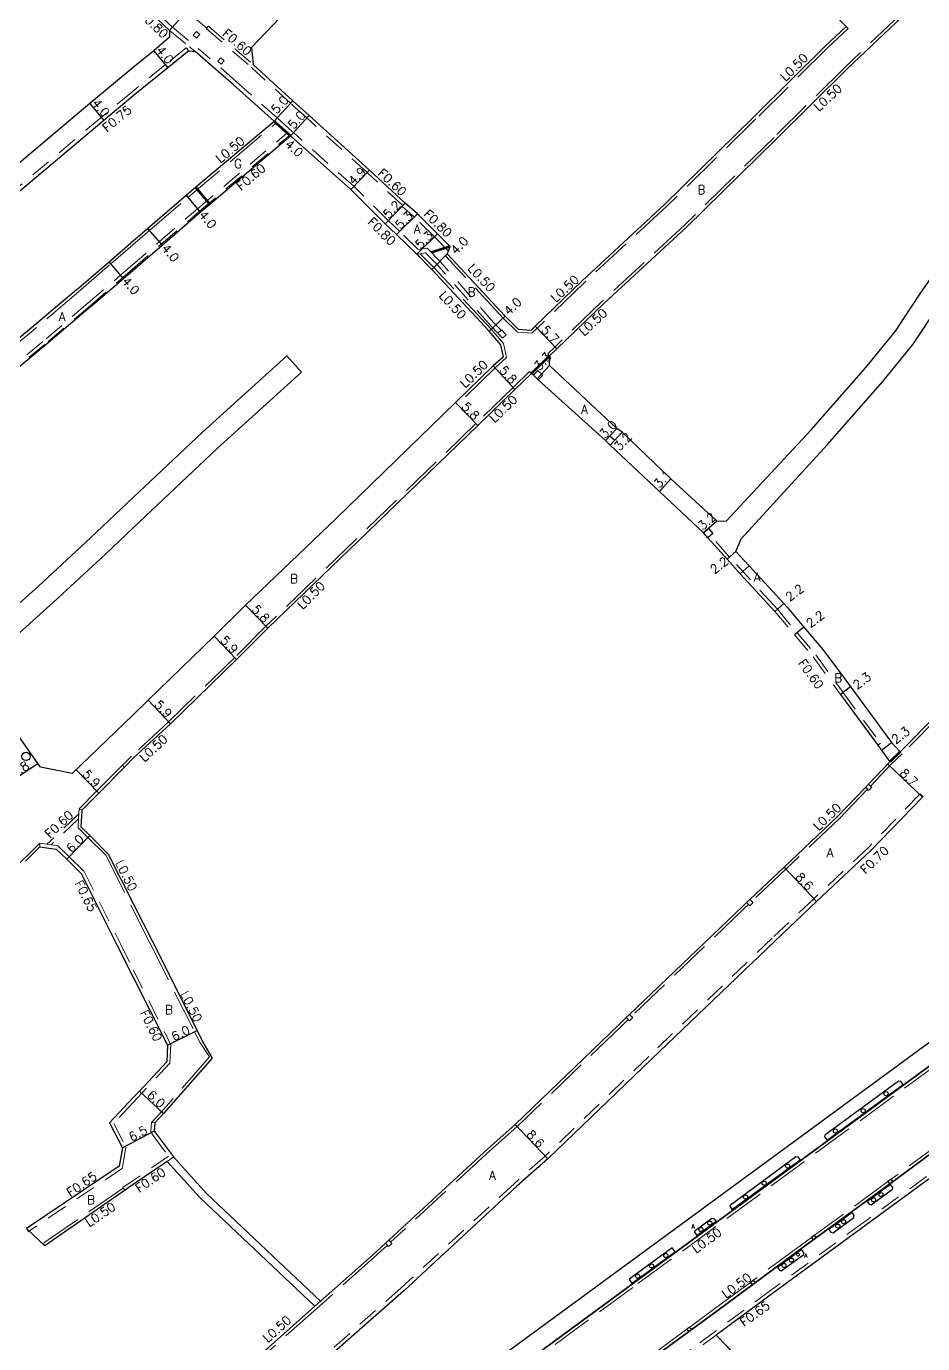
# Model space of a CAD drawing. Header units: metres. Extents: x -9600 to -8800, y -112200 to -111600.
# Drawn here: x -9102.2 to -8939.5, y -111975.7 to -111736.5 of the extents above; entities that cross this region are included whole.
import ezdxf

# ---------------------------------------------------------------- set-up
doc = ezdxf.new("R2010")
doc.units = ezdxf.units.M
doc.header["$LTSCALE"] = 2.5
doc.linetypes.add('22320', pattern=[2.5, 1.5, -1])
doc.linetypes.add('22330', pattern=[4, 3, -1])
doc.layers.get('0').update_dxf_attribs({"color": 150, "lineweight": 50})
for name, color, linetype, lineweight in [('2101000', 177, 'Continuous', 30), ('2101001', 1, 'Continuous', 30), ('2102000', 191, 'Continuous', 30), ('2102001', 191, 'Continuous', 9), ('2213000', 6, 'Continuous', 9), ('2232000', 4, '22320', 9), ('2233000', 62, '22330', 9), ('2239000', 3, 'Continuous', 15), ('9107000', 111, 'Continuous', 35), ('9201100', 215, 'Continuous', 30), ('9202200', 155, 'Continuous', 60), ('9203500', 155, 'Continuous', 30)]:
    doc.layers.add(name, color=color, linetype=linetype, lineweight=lineweight)
for name, color, linetype in [('2235000', 7, 'Continuous'), ('2236100', 96, 'Continuous'), ('2238000', 11, 'Continuous'), ('9201500', 222, 'Continuous'), ('9202100', 82, 'Continuous')]:
    doc.layers.add(name, color=color, linetype=linetype)
doc.styles.add('Dm_Anotation', font='txt.shx', dxfattribs={"bigfont": 'pscdm.shx'})

# ---------------------------------------------------------------- blocks, each defined once
blk = doc.blocks.new('223800')
at = {"color": 0, "linetype": 'Continuous'}
blk.add_circle((0, 0), 0.75, dxfattribs=at)
blk = doc.blocks.new('223900')
blk.add_lwpolyline([(-0.22, -0.37), (-0.44, -0.3), (-0.47, -0.27), (-0.48, -0.24), (-0.44, 0.01), (-0.48, 0.23), (-0.47, 0.27), (-0.45, 0.29), (-0.21, 0.38), (-0.04, 0.53), (0, 0.54), (0.03, 0.53), (0.22, 0.37), (0.44, 0.3), (0.47, 0.27), (0.48, 0.24), (0.44, -0.01), (0.48, -0.23), (0.47, -0.27), (0.45, -0.29), (0.21, -0.38), (0.04, -0.53), (0, -0.54), (-0.03, -0.53)], close=True)

msp = doc.modelspace()

# ---------------------------------------------------------------- linework, layer by layer
at = {"layer": '2101000'}
for points in [[(-8925.4, -111717.63), (-8930.15, -111722.18), (-8943.2, -111734.7), (-8953.19, -111744.18), (-8966.13, -111757.01), (-8982.4, -111772.98), (-8997.39, -111786.84), (-9005.89, -111795.04), (-9007.24, -111796.34)], [(-9076.23, -111737.26), (-9080.69, -111733.01), (-9082.79, -111731)], [(-8953.4, -111736.52), (-8957.19, -111740.12), (-8970.15, -111752.96), (-8986.35, -111768.87), (-9001.32, -111782.71), (-9009.85, -111790.94), (-9010.66, -111791.73)], [(-9076.24, -111738.46), (-9079.07, -111740.94), (-9082.79, -111743.98)], [(-9076.23, -111737.26), (-9076.24, -111738.46)], [(-9072.73, -111740.92), (-9076.54, -111744.04), (-9082.79, -111749.15)], [(-9072.73, -111740.92), (-9071.54, -111741.1)], [(-9057.23, -111753.73), (-9064.63, -111747.13), (-9071.54, -111741.1)], [(-9082.79, -111743.98), (-9090.7, -111750.54), (-9106.23, -111763.63), (-9126.91, -111780.16), (-9146.45, -111795.5), (-9149.44, -111797.74)], [(-9012.85, -111791.54), (-9015.27, -111789.12), (-9025.8, -111777.8), (-9025.61, -111777.3), (-9025.3, -111776.47), (-9027.56, -111774.16), (-9031.22, -111770.57), (-9033.47, -111768.61), (-9039.89, -111762.63), (-9050.88, -111752.69), (-9053.86, -111750.04), (-9060.88, -111743.57), (-9061.03, -111743.44)], [(-9082.79, -111749.15), (-9088.12, -111753.6), (-9103.72, -111766.74), (-9124.39, -111783.26), (-9143.93, -111798.6), (-9146.88, -111801.14)], [(-9082.79, -111775.46), (-9080.18, -111773.2), (-9073.2, -111767.18), (-9071.48, -111765.73), (-9057.23, -111753.73)], [(-9082.79, -111780.75), (-9077.57, -111776.23), (-9070.62, -111770.23), (-9068.91, -111768.78), (-9054.24, -111756.4)], [(-9028.58, -111780.68), (-9031.35, -111777.87), (-9035.01, -111774.28), (-9037.09, -111772.34), (-9043.33, -111766.12), (-9054.24, -111756.4)], [(-9093.08, -111784.35), (-9087.18, -111779.25), (-9082.79, -111775.46)], [(-9090.49, -111787.4), (-9084.57, -111782.28), (-9082.79, -111780.75)], [(-9015.6, -111796.49), (-9016.07, -111794.34), (-9018.18, -111791.86), (-9028.58, -111780.68)], [(-9093.08, -111784.35), (-9101.23, -111791.27), (-9110.73, -111799.12), (-9123.92, -111809.74), (-9131.38, -111815.97), (-9136.25, -111820.04)], [(-9090.49, -111787.4), (-9098.67, -111794.35), (-9108.15, -111802.18), (-9121.4, -111812.85), (-9128.81, -111819.04), (-9134.05, -111823.42)], [(-9010.66, -111791.73), (-9012.85, -111791.54)], [(-9015.6, -111796.49), (-9017.45, -111798.17), (-9024.3, -111804.83), (-9045.94, -111825.88), (-9062.4, -111841.64), (-9068.13, -111847.23), (-9080.1, -111858.88), (-9082.79, -111861.5)], [(-8976.9, -111826.36), (-8977, -111826.26), (-8985.21, -111818.65), (-8994.04, -111810.2), (-8995.03, -111809.54), (-9007.25, -111798.1), (-9007.24, -111796.34)], [(-9010.54, -111799.52), (-9013.52, -111802.44), (-9020.28, -111809.01), (-9042.06, -111830.06), (-9058.36, -111845.81), (-9064.03, -111851.47), (-9076.02, -111863.14), (-9082.79, -111869.42)], [(-8966.35, -111842.75), (-8967, -111842.04), (-8972.62, -111835.9), (-8975.02, -111833.28), (-8978.49, -111829.39), (-8979.29, -111828.49), (-8987.28, -111820.95), (-8996.21, -111812.55), (-8997.09, -111811.73), (-9009.31, -111800.7), (-9010.18, -111799.87), (-9010.54, -111799.52)], [(-8964.12, -111842), (-8965.41, -111840.59), (-8971.04, -111834.45), (-8973.43, -111831.84)], [(-8964.12, -111842), (-8961.1, -111845.59), (-8957.67, -111849.66), (-8953.55, -111855.17), (-8945.17, -111866.56), (-8943.58, -111868.22)], [(-9099.65, -111871.04), (-9100.13, -111870.34), (-9111.61, -111853.94)], [(-8954.45, -111857.82), (-8947.66, -111867.06), (-8945.47, -111870.04)], [(-9082.79, -111861.5), (-9093.86, -111872.19)], [(-8937.06, -111861.64), (-8943.58, -111868.22)], [(-9082.79, -111869.42), (-9084.38, -111871.03), (-9089.06, -111875.76)], [(-8945.47, -111870.04), (-8949.36, -111874.12), (-8949.91, -111874.7), (-8955.02, -111880.06), (-8964.68, -111889.19), (-8970.89, -111895.06), (-8971.47, -111895.6), (-8972.24, -111896.33), (-8992.73, -111915.95), (-8993.31, -111916.51), (-8994.66, -111917.8), (-9013.48, -111935.93), (-9019.04, -111940.86), (-9036.43, -111956.92), (-9037.01, -111957.46), (-9039.44, -111959.71), (-9048.8, -111968.03)], [(-9093.86, -111872.19), (-9099.65, -111871.04)], [(-9089.06, -111875.76), (-9092.12, -111878.86)], [(-8939.49, -111876.37), (-8939.57, -111876.46), (-8948.95, -111886.15), (-8958.77, -111895.44), (-8966.37, -111902.62), (-8988.76, -111924.06), (-9007.57, -111942.18), (-9013.16, -111947.13), (-9033.68, -111966.1), (-9055.86, -111985.7), (-9057.6, -111987.29)], [(-9092.12, -111878.86), (-9092.13, -111879.02), (-9092.19, -111879.9), (-9092.31, -111881.86), (-9090.68, -111883.47), (-9087.32, -111886.8), (-9082.79, -111895.8)], [(-9102.37, -111888.12), (-9099.72, -111885.5), (-9096.76, -111885.95), (-9094.87, -111887.76), (-9092.23, -111890.37), (-9085.69, -111903.39), (-9082.79, -111909.17)], [(-9082.79, -111895.8), (-9079.33, -111902.7), (-9071.22, -111918.84), (-9070.15, -111920.98), (-9068.45, -111923.86), (-9077.29, -111933.94), (-9078.87, -111935.63)], [(-9046.51, -112000.47), (-9042.16, -111997.19), (-9032.16, -111989.85), (-8993.37, -111961.43), (-8927.34, -111912.89), (-8913.97, -111903.23)], [(-9082.79, -111909.17), (-9076.58, -111921.54), (-9076.72, -111924.53), (-9081.68, -111929.85), (-9082.79, -111931.04)], [(-8917.8, -111930.71), (-8949.86, -111954.22), (-8966.52, -111966.42), (-8977, -111974.15)], [(-9082.79, -111931.04), (-9087.08, -111935.64), (-9084.77, -111940.14), (-9085.33, -111943.48), (-9102.18, -111954.79)], [(-9078.87, -111935.63), (-9079.01, -111937.13), (-9078.58, -111937.68), (-9075.5, -111941.82)], [(-9076.65, -111942.61), (-9082.79, -111946.8)], [(-9082.79, -111946.8), (-9098.85, -111957.94)], [(-9049.82, -111968.94), (-9058.86, -111976.99), (-9059.46, -111977.52), (-9061.51, -111979.35), (-9080.98, -111997.04), (-9081.57, -111997.58), (-9082.79, -111998.7)]]:
    msp.add_lwpolyline(points, dxfattribs=at)
at = {"layer": '2101001'}
msp.add_lwpolyline([(-9102.18, -111954.79), (-9098.85, -111957.94)], dxfattribs=at)
at = {"layer": '2102000'}
for points in [[(-8953.4, -111736.52), (-8966.82, -111723.12), (-8974.98, -111715.65), (-8983.75, -111709.21), (-8995.04, -111701.05), (-9003.34, -111693.41), (-9008.84, -111688.75), (-9011.41, -111688.85), (-9052.35, -111730.91), (-9061.33, -111740.34), (-9061.03, -111743.44)], [(-8976.9, -111826.36), (-8975.1, -111826.27), (-8959.76, -111809.76), (-8949.82, -111798.43), (-8944.45, -111791.86), (-8940.03, -111785.15), (-8935.15, -111778.07), (-8922.73, -111764.7)], [(-8973.43, -111831.84), (-8972.49, -111829.55), (-8956.78, -111812.43), (-8946.77, -111801.01), (-8941.23, -111794.24), (-8936.72, -111787.4), (-8932.02, -111780.58), (-8922.6, -111769.97), (-8921.23, -111769.78), (-8918.97, -111771.27), (-8909.19, -111780.29), (-8892.86, -111794.32), (-8883.12, -111804.46), (-8882.13, -111807)], [(-9082.79, -111822.05), (-9070.27, -111810.26), (-9054.95, -111796.35)], [(-9082.79, -111827.55), (-9067.55, -111813.19), (-9052.26, -111799.32)], [(-9090.56, -111829.4), (-9082.79, -111822.05)], [(-9087.84, -111832.33), (-9082.79, -111827.55)], [(-9090.56, -111829.4), (-9099.99, -111838.14), (-9113.62, -111850.36)], [(-9087.84, -111832.33), (-9097.26, -111841.07), (-9111.61, -111853.94)], [(-9049.82, -111968.94), (-9070.67, -111949.22), (-9076.65, -111942.61)], [(-9048.8, -111968.03), (-9069.55, -111948.4), (-9075.5, -111941.82)], [(-8977, -111974.15), (-8975.07, -111976.16), (-8966.34, -111986.37)]]:
    msp.add_lwpolyline(points, dxfattribs=at)
at = {"layer": '2102001'}
msp.add_lwpolyline([(-9054.95, -111796.35), (-9052.26, -111799.32)], dxfattribs=at)
at = {"layer": '2213000'}
for points in [[(-9030.74, -111993.17), (-8991.5, -111964.4), (-8924.29, -111915.06), (-8915.11, -111908.17), (-8914.8, -111907.93), (-8914.47, -111907.61), (-8914.19, -111907.27), (-8913.94, -111906.76), (-8913.79, -111906.34), (-8913.67, -111905.89), (-8913.65, -111905.36), (-8913.72, -111904.83), (-8913.78, -111904.35), (-8913.9, -111903.73), (-8913.97, -111903.23)], [(-8896.44, -111914.07), (-8896.77, -111913.67), (-8896.98, -111913.48), (-8897.19, -111913.27), (-8897.53, -111913.09), (-8897.82, -111912.97), (-8898.13, -111912.86), (-8898.48, -111912.78), (-8898.82, -111912.79), (-8899.17, -111912.86), (-8899.47, -111912.97), (-8899.76, -111913.15), (-8900.27, -111913.5), (-8905.89, -111917.63), (-8917.35, -111926.05), (-8934.33, -111938.47), (-8944.16, -111945.7), (-8952.28, -111951.66), (-8961.19, -111958.19), (-8975.51, -111968.76), (-8990.59, -111979.84)]]:
    msp.add_lwpolyline(points, dxfattribs=at)
at = {"layer": '2232000'}
for points in [[(-9075.68, -111736.68), (-9080.13, -111732.43), (-9082.24, -111730.42)], [(-9075.68, -111736.68), (-9071.02, -111740.5)], [(-9069.13, -111736.49), (-9069.46, -111736.86), (-9069.52, -111736.94)], [(-9069.52, -111736.94), (-9061.42, -111743.9)], [(-9069.13, -111736.49), (-9061.03, -111743.44)], [(-9076.23, -111737.26), (-9072.6, -111740.23), (-9071.54, -111741.1)], [(-9073.17, -111740.38), (-9076.98, -111743.5), (-9082.79, -111748.25)], [(-9072.73, -111740.92), (-9073.17, -111740.38)], [(-9056.69, -111753.14), (-9064.1, -111746.53), (-9071.02, -111740.5)], [(-9033.89, -111769.04), (-9040.3, -111763.08), (-9051.28, -111753.14), (-9054.26, -111750.48), (-9061.28, -111744.02), (-9061.42, -111743.9)], [(-9082.79, -111748.25), (-9088.6, -111753.03), (-9104.2, -111766.16), (-9124.85, -111782.67), (-9124.86, -111782.68)], [(-9056.69, -111753.14), (-9053.71, -111755.8)], [(-9083.31, -111780.14), (-9078.09, -111775.63), (-9071.14, -111769.62), (-9054.84, -111755.86)], [(-9057.23, -111753.73), (-9056.85, -111754.07), (-9054.69, -111755.99), (-9054.24, -111756.4)], [(-9031.07, -111777.02), (-9034.46, -111773.7), (-9036.53, -111771.77), (-9042.79, -111765.54), (-9053.71, -111755.8)], [(-9082.92, -111780.59), (-9077.7, -111776.08), (-9070.75, -111770.07), (-9054.39, -111756.26)], [(-9034.03, -111769.18), (-9033.89, -111769.04), (-9033.47, -111768.61)], [(-9025.61, -111777.3), (-9028.13, -111774.73), (-9031.77, -111771.16), (-9034.01, -111769.2), (-9034.03, -111769.18)], [(-9031.07, -111777.02), (-9029.45, -111776.81)], [(-9027.05, -111779.24), (-9029.45, -111776.81)], [(-9031.35, -111777.87), (-9030.73, -111777.79), (-9029.74, -111777.65)], [(-9027.64, -111779.78), (-9029.74, -111777.65)], [(-9016.61, -111792.25), (-9017.91, -111790.9), (-9027.64, -111779.78)], [(-9016.03, -111791.7), (-9017.33, -111790.36), (-9027.05, -111779.24)], [(-9091.01, -111786.79), (-9085.09, -111781.67), (-9083.31, -111780.14)], [(-9090.62, -111787.25), (-9084.7, -111782.13), (-9082.92, -111780.59)], [(-9091.01, -111786.79), (-9099.19, -111793.75), (-9108.66, -111801.57), (-9121.91, -111812.23), (-9129.33, -111818.44), (-9134.57, -111822.81)], [(-9090.62, -111787.25), (-9098.8, -111794.2), (-9108.27, -111802.02), (-9121.52, -111812.69), (-9128.94, -111818.89), (-9134.18, -111823.26)], [(-8965.9, -111842.35), (-8966.56, -111841.63), (-8974.58, -111832.88), (-8978.04, -111828.99)], [(-8966.35, -111842.75), (-8962.78, -111847.01), (-8959.41, -111851), (-8954.45, -111857.82)], [(-8965.9, -111842.35), (-8962.32, -111846.62), (-8958.94, -111850.63), (-8953.97, -111857.46)], [(-8953.97, -111857.46), (-8947.18, -111866.7)], [(-8947.18, -111866.7), (-8947.66, -111867.06)], [(-8939.49, -111876.37), (-8939.99, -111875.89), (-8940.07, -111875.97), (-8949.44, -111885.65), (-8959.25, -111894.93), (-8966.85, -111902.11), (-8989.24, -111923.55), (-9008.05, -111941.67), (-9013.63, -111946.62), (-9034.15, -111965.58), (-9056.33, -111985.18), (-9058.08, -111986.78)], [(-9092.67, -111879.53), (-9098.46, -111885.03)], [(-9092.72, -111880.41), (-9097.71, -111885.15)], [(-9099.76, -111884.84), (-9098.46, -111885.03), (-9097.71, -111885.15), (-9096.46, -111885.34), (-9094.42, -111887.3), (-9091.7, -111889.99), (-9085.11, -111903.1), (-9082.79, -111907.83)], [(-9099.72, -111885.5), (-9099.76, -111884.84)], [(-9082.79, -111907.83), (-9075.98, -111921.41), (-9076.13, -111924.78), (-9081.24, -111930.26), (-9082.79, -111931.92)], [(-8919.57, -111929.4), (-8918.67, -111930.63), (-8950.24, -111953.7), (-8966.9, -111965.9), (-8981.62, -111976.76), (-8991.21, -111983.9), (-9005.79, -111994.51), (-9017.78, -112003.28)], [(-9082.79, -111931.92), (-9086.34, -111935.73), (-9084.13, -111940.05), (-9084.74, -111943.86), (-9101.82, -111955.33)], [(-9079.49, -111935.56), (-9079.6, -111937.22), (-9079.15, -111937.93), (-9076.37, -111941.69)], [(-9079.49, -111935.56), (-9078.87, -111935.63)], [(-9076.37, -111941.69), (-9082.79, -111946.07)], [(-9075.5, -111941.82), (-9076.03, -111942.19), (-9076.65, -111942.61)], [(-9082.79, -111946.07), (-9084.68, -111947.38)], [(-9084.34, -111947.87), (-9084.62, -111947.46), (-9084.68, -111947.38)], [(-9101.82, -111955.33), (-9102.18, -111954.79)], [(-9099.14, -111957.53), (-9098.85, -111957.94)], [(-8979.43, -111975.94), (-8977, -111974.15)]]:
    msp.add_lwpolyline(points, dxfattribs=at)
at = {"layer": '2233000'}
for points in [[(-8925.75, -111717.27), (-8930.5, -111721.82), (-8943.55, -111734.34), (-8953.54, -111743.83), (-8966.48, -111756.66), (-8982.75, -111772.62), (-8997.74, -111786.48), (-9006.24, -111794.68), (-9007.58, -111795.98)], [(-9069.46, -111736.86), (-9073.1, -111733.75), (-9077.69, -111729.65), (-9082.79, -111725.1)], [(-8953.06, -111736.88), (-8956.84, -111740.48), (-8969.8, -111753.32), (-8986, -111769.23), (-9000.97, -111783.07), (-9009.5, -111791.3), (-9010.48, -111792.24)], [(-8953.4, -111736.52), (-8953.06, -111736.88)], [(-9082.46, -111775.84), (-9079.85, -111773.58), (-9072.88, -111767.56), (-9056.85, -111754.07)], [(-9092.75, -111784.73), (-9086.85, -111779.63), (-9082.46, -111775.84)], [(-9028.21, -111780.34), (-9030.73, -111777.79)], [(-9025.8, -111777.8), (-9026.15, -111778.16)], [(-9013.08, -111792.02), (-9015.63, -111789.47), (-9026.15, -111778.16)], [(-9015.05, -111796.66), (-9015.62, -111794.1), (-9017.82, -111791.52), (-9028.21, -111780.34)], [(-9092.75, -111784.73), (-9100.9, -111791.66), (-9110.41, -111799.51), (-9123.6, -111810.13), (-9131.06, -111816.36), (-9135.93, -111820.43)], [(-9010.48, -111792.24), (-9013.08, -111792.02)], [(-9015.05, -111796.66), (-9017.11, -111798.54), (-9023.95, -111805.18), (-9023.96, -111805.19)], [(-9007.24, -111796.34), (-9007.58, -111795.98)], [(-9010.89, -111799.17), (-9013.87, -111802.08), (-9020.63, -111808.65), (-9042.41, -111829.7), (-9058.71, -111845.45), (-9064.38, -111851.11), (-9076.37, -111862.78), (-9083.13, -111869.06)], [(-9010.54, -111799.52), (-9010.89, -111799.17)], [(-9023.96, -111805.19), (-9024.3, -111804.83)], [(-8936.71, -111862), (-8943.24, -111868.58)], [(-8943.58, -111868.22), (-8945.47, -111870.04)], [(-9084.77, -111870.64), (-9089.45, -111875.37)], [(-9084.77, -111870.64), (-9084.73, -111870.67), (-9084.38, -111871.03)], [(-9083.13, -111869.06), (-9084.73, -111870.67)], [(-8945.17, -111870.45), (-8949, -111874.47)], [(-8943.24, -111868.58), (-8945.17, -111870.45)], [(-9089.45, -111875.37), (-9092.61, -111878.57)], [(-8949.55, -111875.04), (-8954.67, -111880.41), (-8964.34, -111889.55), (-8970.54, -111895.42)], [(-9092.61, -111878.57), (-9092.67, -111879.53), (-9092.72, -111880.41), (-9092.82, -111882.05), (-9091.03, -111883.83), (-9087.73, -111887.1), (-9082.79, -111896.92)], [(-9092.61, -111878.57), (-9092.12, -111878.86)], [(-9099.76, -111884.84), (-9117.7, -111902.57), (-9131.81, -111916.2), (-9154.63, -111938.21), (-9162.36, -111945.74), (-9165.76, -111949.21)], [(-9082.79, -111896.92), (-9079.77, -111902.93), (-9071.67, -111919.07), (-9070.65, -111921.09), (-9068.94, -111923.66), (-9077.66, -111933.6), (-9079.49, -111935.56)], [(-8971.13, -111895.97), (-8971.9, -111896.7), (-8992.39, -111916.31)], [(-9030.44, -111993.59), (-8991.19, -111964.82), (-8923.98, -111915.48), (-8914.8, -111908.58), (-8914.46, -111908.33), (-8914.08, -111907.97), (-8913.75, -111907.55), (-8913.46, -111906.96), (-8913.29, -111906.49), (-8913.15, -111905.96), (-8913.13, -111905.34), (-8913.21, -111904.72), (-8913.28, -111904.2), (-8913.41, -111903.54), (-8913.55, -111902.9), (-8913.97, -111903.23)], [(-8992.96, -111916.87), (-8994.32, -111918.16), (-9013.13, -111936.3), (-9018.7, -111941.23), (-9036.09, -111957.29)], [(-8935.92, -111938.99), (-8945.27, -111945.86)], [(-8945.84, -111946.29), (-8959.14, -111956.03)], [(-9084.62, -111947.46), (-9099.14, -111957.53)], [(-8959.72, -111956.46), (-8961.5, -111957.76), (-8970.23, -111964.2)], [(-9036.67, -111957.83), (-9039.11, -111960.08), (-9048.47, -111968.41)], [(-8970.79, -111964.62), (-8975.83, -111968.33), (-8981.76, -111972.7)], [(-9048.8, -111968.03), (-9049.82, -111968.94)], [(-9048.47, -111968.41), (-9049.49, -111969.32)], [(-9049.49, -111969.32), (-9058.53, -111977.36)], [(-8982.33, -111973.11), (-8990.9, -111979.42), (-8994.83, -111982.3)]]:
    msp.add_lwpolyline(points, dxfattribs=at)
at = {"layer": '2235000'}
for points in [[(-9071.29, -111738.66), (-9071.89, -111738.13), (-9071.3, -111737.45), (-9070.7, -111737.98)], [(-9066.83, -111743.36), (-9067.44, -111742.83), (-9066.91, -111742.23), (-9066.31, -111742.75)], [(-9015.8, -111793.12), (-9016.61, -111792.25), (-9016.03, -111791.7), (-9015.95, -111791.63), (-9015.14, -111792.51)], [(-9010.18, -111799.87), (-9009.35, -111799), (-9008.48, -111799.83), (-9009.31, -111800.7)], [(-8997.09, -111811.73), (-8996.27, -111810.85), (-8995.39, -111811.67), (-8996.21, -111812.55)], [(-8979.29, -111828.49), (-8978.39, -111827.69), (-8977.6, -111828.59), (-8978.49, -111829.39)], [(-8949.91, -111874.7), (-8949.36, -111874.12), (-8949, -111874.47), (-8948.78, -111874.67), (-8949.33, -111875.25), (-8949.55, -111875.04)], [(-8971.47, -111895.6), (-8970.89, -111895.06), (-8970.54, -111895.42), (-8970.34, -111895.64), (-8970.92, -111896.19), (-8971.13, -111895.97)], [(-8993.31, -111916.51), (-8992.73, -111915.95), (-8992.39, -111916.31), (-8992.18, -111916.53), (-8992.76, -111917.08), (-8992.96, -111916.87)], [(-8945.84, -111946.29), (-8945.53, -111946.71), (-8944.96, -111946.28), (-8945.27, -111945.86)], [(-9037.01, -111957.46), (-9036.43, -111956.92), (-9036.09, -111957.29), (-9035.88, -111957.51), (-9036.47, -111958.05), (-9036.67, -111957.83)], [(-8958.83, -111956.45), (-8959.14, -111956.03), (-8959.72, -111956.46), (-8959.41, -111956.88)], [(-8969.91, -111964.62), (-8970.23, -111964.2), (-8970.79, -111964.62), (-8970.48, -111965.04)], [(-8981.45, -111973.12), (-8981.76, -111972.7), (-8982.33, -111973.11), (-8982.01, -111973.54)]]:
    msp.add_lwpolyline(points, close=True, dxfattribs=at)
at = {"layer": '2236100'}
for points in [[(-8943.09, -111928.65), (-8943.47, -111928.13), (-8943.93, -111928.06), (-8957.29, -111937.86), (-8957.32, -111938.17), (-8956.88, -111938.77)], [(-8961.78, -111942.37), (-8974.06, -111951.38), (-8974.47, -111950.83), (-8974.42, -111950.49), (-8962.53, -111941.76), (-8962.18, -111941.82)], [(-8949.61, -111949.91), (-8949.2, -111950.47), (-8948.87, -111950.52), (-8944.99, -111947.68), (-8944.95, -111947.35), (-8945.36, -111946.79)], [(-8956.54, -111954.99), (-8956.17, -111955.5), (-8955.78, -111955.59), (-8951.99, -111952.81), (-8951.96, -111952.41), (-8952.33, -111951.91)], [(-8977.39, -111953.04), (-8977.02, -111953.55), (-8980.47, -111956.09), (-8980.9, -111955.49), (-8980.84, -111955.14), (-8977.79, -111952.94)], [(-8992.28, -111964.76), (-8991.6, -111964.26), (-8984.46, -111959.02), (-8984.99, -111958.3), (-8992.13, -111963.54), (-8992.81, -111964.04)], [(-8961.51, -111958.64), (-8965.89, -111961.87), (-8965.46, -111962.45), (-8965.18, -111962.51), (-8961.11, -111959.5), (-8961.08, -111959.22)]]:
    msp.add_lwpolyline(points, close=True, dxfattribs=at)
at = {"layer": '9107000'}
for points in [[(-9030.74, -111993.17), (-8991.5, -111964.4), (-8924.29, -111915.06), (-8915.11, -111908.17), (-8914.8, -111907.93), (-8914.47, -111907.61), (-8914.19, -111907.27), (-8913.94, -111906.76), (-8913.79, -111906.34), (-8913.67, -111905.89), (-8913.65, -111905.36), (-8913.72, -111904.83), (-8913.78, -111904.35), (-8913.9, -111903.73), (-8913.97, -111903.23)], [(-8990.59, -111979.84), (-8975.51, -111968.76), (-8961.19, -111958.19), (-8952.28, -111951.66), (-8944.16, -111945.7), (-8934.33, -111938.47), (-8917.35, -111926.05), (-8905.89, -111917.63), (-8900.27, -111913.5), (-8899.76, -111913.15), (-8899.47, -111912.97), (-8899.17, -111912.86), (-8898.82, -111912.79), (-8898.48, -111912.78), (-8898.13, -111912.86), (-8897.82, -111912.97), (-8897.53, -111913.09), (-8897.19, -111913.27), (-8896.98, -111913.48), (-8896.77, -111913.67), (-8896.44, -111914.07), (-8896.01, -111914.67)]]:
    msp.add_lwpolyline(points, dxfattribs=at)
at = {"layer": '9201100'}
for points in [[(-9076.23, -111737.26), (-9072.78, -111733.37)], [(-9079.07, -111740.94), (-9076.54, -111744.04)], [(-9090.7, -111750.54), (-9088.12, -111753.6)], [(-9057.23, -111753.73), (-9053.86, -111750.04)], [(-9054.24, -111756.4), (-9050.88, -111752.69)], [(-9057.23, -111753.73), (-9054.24, -111756.4)], [(-9043.33, -111766.12), (-9039.89, -111762.63)], [(-9073.2, -111767.18), (-9070.62, -111770.23)], [(-9037.09, -111772.34), (-9033.47, -111768.61)], [(-9035.01, -111774.28), (-9031.22, -111770.57)], [(-9080.18, -111773.2), (-9077.57, -111776.23)], [(-9031.35, -111777.87), (-9027.56, -111774.16)], [(-9084.57, -111782.28), (-9087.18, -111779.25)], [(-9025.8, -111777.8), (-9028.58, -111780.68)], [(-9018.18, -111791.86), (-9015.27, -111789.12)], [(-9009.85, -111790.94), (-9005.89, -111795.04)], [(-9017.45, -111798.17), (-9013.52, -111802.44)], [(-9007.25, -111798.1), (-9009.49, -111800.52)], [(-9024.3, -111804.83), (-9020.28, -111809.01)], [(-8997.09, -111811.73), (-8995.03, -111809.54)], [(-8996.21, -111812.55), (-8994.04, -111810.2)], [(-8985.21, -111818.65), (-8987.28, -111820.95)], [(-8976.9, -111826.36), (-8979.29, -111828.49)], [(-8973.42, -111831.85), (-8975.02, -111833.28)], [(-8972.62, -111835.9), (-8971.03, -111834.46)], [(-9058.36, -111845.81), (-9062.4, -111841.64)], [(-8966.35, -111842.75), (-8964.74, -111841.32)], [(-8961.1, -111845.59), (-8962.78, -111847.01)], [(-9068.13, -111847.23), (-9064.03, -111851.47)], [(-8952.61, -111856.43), (-8954.45, -111857.82)], [(-9080.1, -111858.88), (-9076.02, -111863.14)], [(-8947.02, -111867.93), (-8945.17, -111866.56)], [(-9105.79, -111874.12), (-9100.13, -111870.34)], [(-8945.87, -111870.46), (-8939.57, -111876.46)], [(-9093.16, -111871.51), (-9089.06, -111875.76)], [(-9090.68, -111883.47), (-9094.87, -111887.76)], [(-8964.68, -111889.19), (-8958.77, -111895.44)], [(-9076.58, -111921.54), (-9071.22, -111918.84)], [(-9077.29, -111933.94), (-9081.68, -111929.85)], [(-9079.01, -111937.13), (-9084.77, -111940.14)], [(-9007.57, -111942.18), (-9013.48, -111935.93)]]:
    msp.add_lwpolyline(points, dxfattribs=at)
at = {"layer": '9202200'}
for points in [[(-9057.23, -111753.73), (-9056.85, -111754.07), (-9054.84, -111755.86), (-9054.39, -111756.26), (-9054.24, -111756.4)], [(-9071.48, -111765.73), (-9068.91, -111768.78)], [(-9025.3, -111776.47), (-9028.66, -111777.6)], [(-9007.24, -111796.34), (-9010.54, -111799.52)], [(-8943.58, -111868.22), (-8945.47, -111870.04)]]:
    msp.add_lwpolyline(points, dxfattribs=at)

# ---------------------------------------------------------------- block references
at = {"layer": '2238000'}
msp.add_blockref('223800', (-9102.25, -111869.08), dxfattribs=at)
at = {"layer": '2238000', "xscale": 0.5, "yscale": 0.5, "zscale": 0.5}
for p in [(-8946.17, -111930.32, 11.94), (-8950.33, -111933.4, 11.96), (-8955.36, -111937.09, 11.97), (-8964.03, -111943.48, 12), (-8968.28, -111946.59, 12.02), (-8971.67, -111949.07, 12.03), (-8948.43, -111949.61, 12.01), (-8947.07, -111948.65, 12.01), (-8979.76, -111955, 12.09), (-8978.16, -111953.82, 11.97), (-8954.92, -111954.37, 12.03), (-8953.87, -111953.58, 12), (-8986.14, -111959.72, 11.97), (-8988.7, -111961.6, 12.02), (-8964.68, -111961.52, 12.06), (-8963.34, -111960.55, 12.02), (-8991.24, -111963.46, 12.03)]:
    msp.add_blockref('223800', p, dxfattribs=at)
at = {"layer": '2239000', "xscale": 0.5, "yscale": 0.5, "zscale": 0.5}
msp.add_blockref('223900', (-8962.14, -111959.56, 12.04), dxfattribs=at)

# ---------------------------------------------------------------- texts
at = {"layer": '9201500', "style": 'Dm_Anotation'}
for s, rotation, p in [('4.0', 309.2691, (-9078.75, -111740.86)), ('4.0', 310.1091, (-9090.38, -111750.49)), ('5.0', 47.6248, (-9056.78, -111752.53)), ('5.0', 47.7515, (-9053.7, -111755.31)), ('4.0', 318.2794, (-9055.4, -111758.09)), ('4.9', 45.3671, (-9042.81, -111765.45)), ('5.2', 45.9116, (-9036.47, -111771.55)), ('5.3', 44.4143, (-9034.33, -111773.48)), ('4.0', 310.2749, (-9070.98, -111770.8)), ('5.3', 44.4143, (-9030.67, -111777.06)), ('4.0', 46.0331, (-9024.23, -111778.08)), ('4.0', 310.8249, (-9077.76, -111776.88)), ('4.0', 310.822, (-9084.95, -111782.82)), ('4.0', 43.3034, (-9014.63, -111789.09)), ('5.7', 313.976, (-9008.91, -111791.77)), ('3.3', 47.3053, (-9009.04, -111799.1)), ('5.8', 312.569, (-9016.49, -111799.06)), ('5.8', 313.8464, (-9023.33, -111805.69)), ('3.0', 46.7817, (-8997.19, -111811.45)), ('3.2', 47.166, (-8994.52, -111813.69)), ('3.1', 48.0251, (-8987.32, -111820.51)), ('3.2', 41.6846, (-8979.42, -111828.1)), ('2.2', 37.1361, (-8977.33, -111836.02)), ('2.2', 37.1361, (-8963.65, -111841)), ('5.8', 314.0296, (-9061.42, -111842.5)), ('2.2', 37.1361, (-8959.91, -111845.81)), ('5.9', 314.0297, (-9067.12, -111848.13)), ('2.3', 37.1361, (-8951.43, -111857)), ('5.9', 313.747, (-9079.09, -111859.78)), ('2.3', 36.7433, (-8944.43, -111866.89)), ('6.8', 33.7518, (-9104.35, -111873.04)), ('5.9', 314.0288, (-9092.15, -111872.42)), ('8.7', 316.3775, (-8943.81, -111872.28)), ('6.0', 45.6746, (-9093.97, -111886.69)), ('8.6', 313.3822, (-8962.75, -111891.08)), ('6.0', 26.6678, (-9075.38, -111920.82)), ('6.0', 316.9836, (-9080.42, -111930.71)), ('6.5', 27.6433, (-9083.08, -111939.06)), ('8.6', 313.4086, (-9011.55, -111937.83))]:
    msp.add_text(s, height=1.6, rotation=rotation, dxfattribs=at).set_placement(p)
at = {"layer": '9202100', "style": 'Dm_Anotation'}
for s, height, p in [('G', 1.6, (-9064.49, -111762.25)), ('B', 1.6, (-8980.39, -111766.96)), ('A', 1.6, (-9031.86, -111774.1)), ('B', 1.6, (-9022.12, -111785.54)), ('A', 1.6, (-9096.33, -111790.01)), ('A', 1.6, (-9001.52, -111806.84)), ('B', 1.6, (-9054.32, -111837.61)), ('A', 1.6, (-8970.18, -111837.34)), ('B', 1.6, (-8955.58, -111855.62)), ('A', 1.6, (-8956.96, -111887.36)), ('B', 1.6, (-9077.02, -111915.88)), ('A', 1.6, (-9018.22, -111945.96)), ('B', 1.6, (-9091.18, -111950.39)), ('A', 0.75, (-8981.48, -111954.79, 12.11)), ('A', 0.75, (-8961.03, -111960.1, 12.03))]:
    msp.add_text(s, height=height, dxfattribs=at).set_placement(p)
at = {"layer": '9203500', "style": 'Dm_Anotation'}
for s, rotation, p in [('F0.80', 316.3661, (-9081.74, -111734.65)), ('F0.60', 319.3534, (-9066.74, -111738.03)), ('L0.50', 44.7558, (-8964.42, -111746.58)), ('L0.50', 42.762, (-8958.38, -111752.03)), ('F0.75', 39.8775, (-9087.53, -111755.81)), ('L0.50', 39.8882, (-9066.97, -111761.41)), ('F0.60', 40.1872, (-9063.22, -111766.41)), ('F0.60', 317.0688, (-9038.54, -111763.35)), ('F0.80', 315.5971, (-9030.22, -111770.75)), ('F0.80', 315.1113, (-9040.38, -111772.18)), ('L0.50', 312.913, (-9022.19, -111780.54)), ('L0.50', 42.762, (-9006.11, -111786.73)), ('L0.50', 312.913, (-9027.43, -111785.47)), ('L0.50', 42.762, (-9000.99, -111792.82)), ('L0.50', 44.1547, (-9022.56, -111802.27)), ('L0.50', 44.1547, (-9017.22, -111808.6)), ('L0.50', 44.9463, (-9052.07, -111842.5)), ('F0.60', 305.9081, (-8962.21, -111852.14)), ('L0.50', 42.8721, (-9080.77, -111870.19)), ('L0.50', 43.3824, (-8958.47, -111882.67)), ('F0.60', 43.5678, (-9097.91, -111884.08)), ('F0.70', 43.3808, (-8949.9, -111890.52)), ('L0.50', 296.6774, (-9086.1, -111888.39)), ('F0.65', 296.6723, (-9093.47, -111892.09)), ('L0.50', 296.6617, (-9074.31, -111912.17)), ('F0.60', 296.6619, (-9081.61, -111915.62)), ('F0.65', 34.3064, (-9094.2, -111949.12)), ('F0.60', 34.3064, (-9081.72, -111948.37)), ('L0.50', 34.3064, (-9090.77, -111954.6)), ('L0.50', 36.2852, (-8980.65, -111959.38)), ('L0.50', 36.4291, (-8975.22, -111967.58)), ('F0.65', 36.4146, (-8971.93, -111972.71)), ('L0.50', 41.6711, (-9058.41, -111975.64))]:
    msp.add_text(s, height=1.6, rotation=rotation, dxfattribs=at).set_placement(p)

doc.saveas('drawing.dxf')
